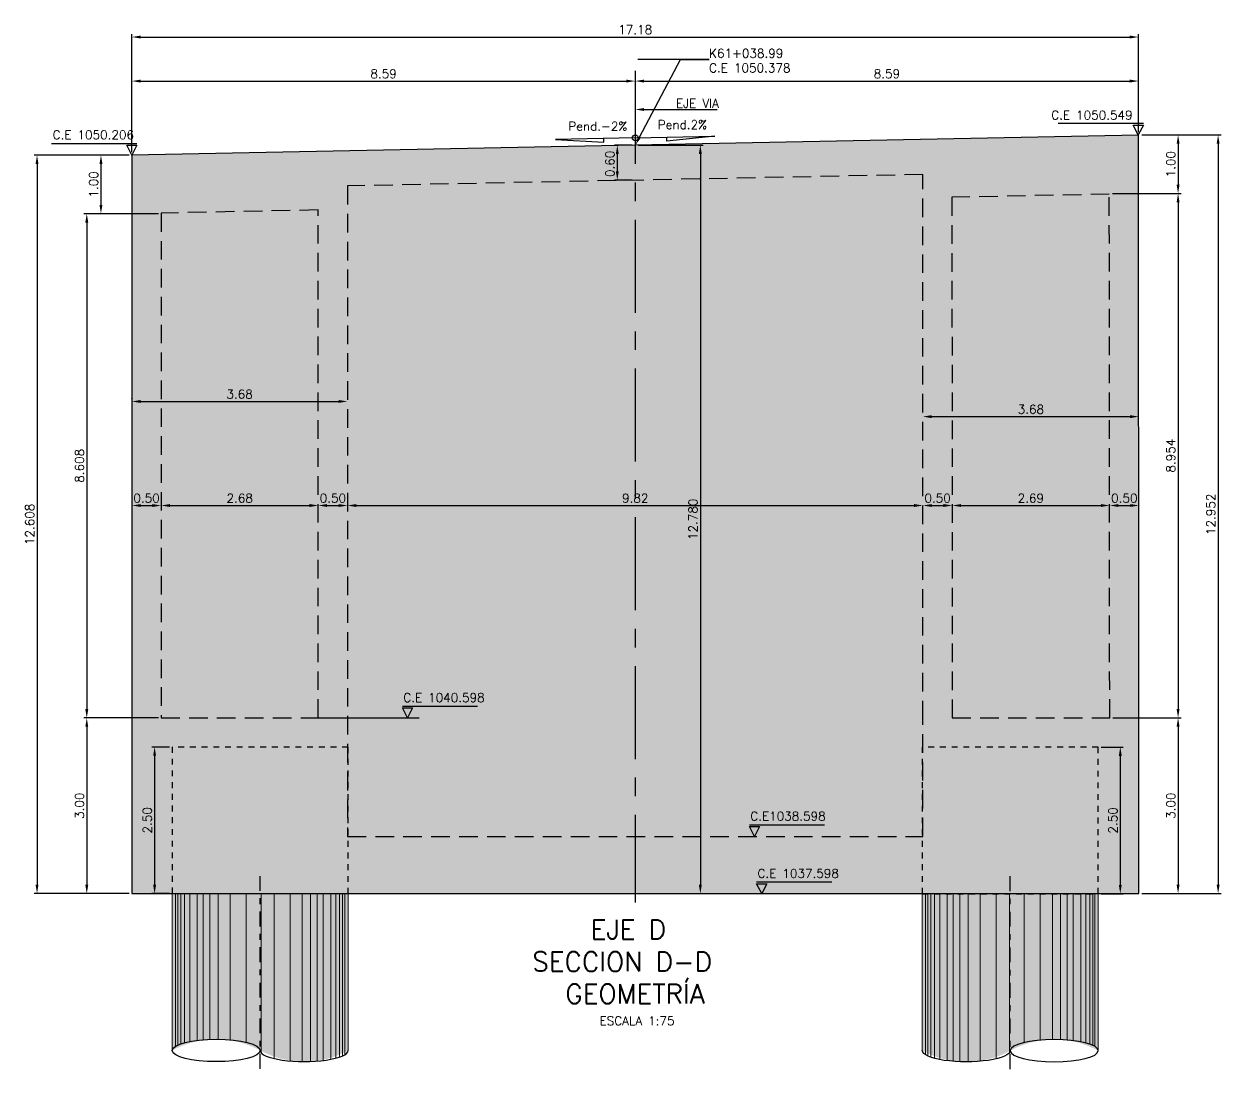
# Model space of a CAD drawing. Header units: metres. Extents: x 1080594 to 1081411, y 976871 to 977162.
# Drawn here: x 1081124.74 to 1081145.17, y 977059.19 to 977077.03 of the extents above; entities that cross this region are included whole.
import ezdxf
from ezdxf import colors
from ezdxf.entities.mleader import LeaderData, LeaderLine
from ezdxf.math import Vec2, Vec3

# ---------------------------------------------------------------- set-up
doc = ezdxf.new("R2010")
doc.units = ezdxf.units.M
doc.header["$LTSCALE"] = 25.4
for name, pattern in [('CENTER', [2, 1.25, -0.25, 0.25, -0.25]), ('DASHDOT', [1, 0.5, -0.25, 0, -0.25]), ('HIDDEN', [0.375, 0.25, -0.125])]:
    doc.linetypes.add(name, pattern=pattern)
for name, color, linetype in [('CONTRAPESO', 3, 'Continuous'), ('COT', 1, 'Continuous'), ('DIMCONTRAPESO', 1, 'Continuous'), ('EJE VIA', 10, 'CENTER'), ('PROY', 9, 'HIDDEN'), ('PROYECC', 251, 'HIDDEN'), ('REGL175', 7, 'Continuous')]:
    doc.layers.add(name, color=color, linetype=linetype)
for name, color, linetype, lineweight in [('COTA', 1, 'Continuous', 30), ('COTACIM', 20, 'Continuous', 5), ('EJEPILOTE', 145, 'DASHDOT', 30), ('OTROS', 8, 'Continuous', 5), ('SOLIDOREFCONT', 254, 'Continuous', 5)]:
    doc.layers.add(name, color=color, linetype=linetype, lineweight=lineweight)
doc.styles.add('romans', font='romans.shx')
doc.dimstyles.new('Copy 75', dxfattribs={"dimtxt": 0.15, "dimasz": 0.15, "dimexe": 0.05, "dimexo": 0.05, "dimgap": 0.05, "dimtad": 1, "dimzin": 0, "dimdsep": 46, "dimtxsty": 'romans', "dimcen": 0.002, "dimclrd": 1, "dimclre": 1, "dimclrt": 3, "dimadec": 4, "dimazin": 0, "dimtfac": 1, "dimtofl": 0, "dimtmove": 1, "dimatfit": 3, "dimfxl": 1, "dimtolj": 1, "dimtzin": 0, "dimarcsym": 1})

# ---------------------------------------------------------------- blocks, each defined once
blk = doc.blocks.new('PILOTE')
h = blk.add_hatch(color=256)
h.dxf.hatch_style = 1
h.set_gradient(color1=(51, 51, 51), color2=(173, 173, 173), tint=1, name='INVCYLINDER')
edge = h.paths.add_edge_path()
edge.add_line((1080656.416834545, 977060.1590362525), (1080656.416834545, 977062.8369320101))
edge.add_line((1080656.416834545, 977062.8369320101), (1080659.417876804, 977062.8369320101))
edge.add_line((1080659.417876804, 977062.8369320101), (1080659.417876804, 977060.1590362525))
edge.add_arc((1080658.66761624, 977061.5370580803), 1.569023604932751, 241.43402734232131, 298.56597265767874, ccw=False)
edge.add_arc((1080657.16709511, 977058.7797854457), 1.570103086822714, 61.45547212311708, 118.5445278768829)
at = {"layer": 'COT'}
blk.add_ellipse((1080657.16709511, 977060.1590362525), major_axis=(0.7502605647517244, 0), ratio=0.2543813295763042, dxfattribs=at)
blk.add_ellipse((1080658.66761624, 977060.1590362525), major_axis=(0.7502605647517244, 0), ratio=0.2543813295763042, start_param=3.141592653589792, end_param=6.283185307179586, dxfattribs=at)
at = {"layer": 'EJEPILOTE', "ltscale": 0.02}
blk.add_line((1080657.918716831, 977059.8447110992), (1080657.918716831, 977063.1356790137), dxfattribs=at)
at = {"layer": 'OTROS'}
for p, q in [((1080656.472292364, 977062.8369320101), (1080656.472292364, 977060.2310491129)), ((1080656.510527515, 977062.8369320101), (1080656.510527515, 977060.2513910077)), ((1080656.561507698, 977062.8369320101), (1080656.561507698, 977060.2717001326)), ((1080656.625232968, 977062.8369320101), (1080656.625232968, 977060.2910394119)), ((1080656.714448302, 977062.8369320101), (1080656.714448302, 977060.3112408698)), ((1080656.841898815, 977062.8369320101), (1080656.841898815, 977060.3310285627)), ((1080656.943859208, 977062.8369320101), (1080656.943859208, 977060.3412444418)), ((1080657.058564661, 977062.8369320101), (1080657.058564661, 977060.3478811213)), ((1080657.198760206, 977062.8369320101), (1080657.198760206, 977060.3497184741)), ((1080657.405764051, 977062.8369320101), (1080657.405764051, 977060.3399741807)), ((1080657.679471079, 977062.8369320101), (1080657.679471079, 977060.2984506316)), ((1080657.932716831, 977062.8369320101), (1080657.932716831, 977060.1206139127)), ((1080658.155240271, 977062.8369320101), (1080658.155240271, 977060.0266473495)), ((1080658.428947299, 977062.8369320101), (1080658.428947299, 977059.9780983244)), ((1080658.635951144, 977062.8369320101), (1080658.635951144, 977059.968354031)), ((1080658.776146688, 977062.8369320101), (1080658.776146688, 977059.9701913837)), ((1080658.890852141, 977062.8369320101), (1080658.890852141, 977059.9768280633)), ((1080658.992812535, 977062.8369320101), (1080658.992812535, 977059.9870439423)), ((1080659.120263048, 977062.8369320101), (1080659.120263048, 977060.0068316353)), ((1080659.209478382, 977062.8369320101), (1080659.209478382, 977060.0266473495)), ((1080659.273203652, 977062.8369320101), (1080659.273203652, 977060.0463723725)), ((1080659.324183835, 977062.8369320101), (1080659.324183835, 977060.0666814975)), ((1080659.362418986, 977062.8369320101), (1080659.362418986, 977060.0870233923)), ((1080656.625232968, 977060.0270330932), (1080656.625232968, 977060.0266473495))]:
    blk.add_line(p, q, dxfattribs=at)
blk.add_lwpolyline([(1080656.416834545, 977060.1590362525), (1080656.416834545, 977062.8369320101), (1080659.417876804, 977062.8369320101), (1080659.417876804, 977060.1590362525)], dxfattribs=at)
blk = doc.blocks.new('*D263')
at = {"layer": 'COTA', "color": 1, "lineweight": -2, "transparency": 16777216}
for p, q in [((1081135.122062886, 977074.9620710793), (1081134.815985655, 977074.9620710793)), ((1081134.865985655, 977074.8120710793), (1081134.865985655, 977074.5120039489)), ((1081135.121205766, 977074.3620039489), (1081134.815985655, 977074.3620039489))]:
    blk.add_line(p, q, dxfattribs=at)
at = {"layer": 'COTA', "color": 1, "transparency": 16777216}
for points in [[(1081134.840985655, 977074.8120710793), (1081134.890985655, 977074.8120710793), (1081134.865985655, 977074.9620710793)], [(1081134.840985655, 977074.5120039489), (1081134.890985655, 977074.5120039489), (1081134.865985655, 977074.3620039489)]]:
    blk.add_solid(points, dxfattribs=at)
at = {"layer": 'Defpoints', "color": 0, "transparency": 16777216}
for p in [(1081135.172062886, 977074.9620710793), (1081134.865985655, 977074.3620039489), (1081135.171205766, 977074.3620039489)]:
    blk.add_point(p, dxfattribs=at)
at = {"layer": 'COTA', "color": 3, "transparency": 16777216, "insert": (1081134.740985655, 977074.6407698783), "char_height": 0.15, "attachment_point": 5, "rotation": 90, "style": 'romans'}
blk.add_mtext('\\A1;0.60', dxfattribs=at)
blk = doc.blocks.new('*D203')
at = {"layer": 'COTA', "color": 1, "lineweight": -2, "transparency": 16777216}
for p, q in [((1081126.581997512, 977074.8403397719), (1081126.581997512, 977076.8566790834)), ((1081126.731997512, 977076.8066790834), (1081143.612088278, 977076.8066790834)), ((1081143.762088278, 977075.1838015871), (1081143.762088278, 977076.8566790834))]:
    blk.add_line(p, q, dxfattribs=at)
at = {"layer": 'COTA', "color": 1, "transparency": 16777216}
for points in [[(1081126.731997512, 977076.8316790834), (1081126.731997512, 977076.7816790834), (1081126.581997512, 977076.8066790834)], [(1081143.612088278, 977076.8316790834), (1081143.612088278, 977076.7816790834), (1081143.762088278, 977076.8066790834)]]:
    blk.add_solid(points, dxfattribs=at)
at = {"layer": 'Defpoints', "color": 0, "transparency": 16777216}
for p in [(1081143.762088278, 977076.8066790834), (1081143.762088278, 977075.133801587), (1081126.581997512, 977074.7903397719)]:
    blk.add_point(p, dxfattribs=at)
at = {"layer": 'COTA', "color": 3, "transparency": 16777216, "insert": (1081135.172042895, 977076.9316790834), "char_height": 0.15, "attachment_point": 5, "style": 'romans'}
blk.add_mtext('\\A1;17.18', dxfattribs=at)
blk = doc.blocks.new('*D204')
at = {"layer": 'COTA', "color": 1, "lineweight": -2, "transparency": 16777216}
blk.add_line((1081126.731997512, 977068.8082600594), (1081126.932019326, 977068.8082600594), dxfattribs=at)
at = {"layer": 'COTA', "color": 1, "transparency": 16777216}
for points in [[(1081126.731997512, 977068.8332600595), (1081126.731997512, 977068.7832600594), (1081126.581997512, 977068.8082600594)], [(1081126.932019326, 977068.8332600595), (1081126.932019326, 977068.7832600594), (1081127.082019326, 977068.8082600594)]]:
    blk.add_solid(points, dxfattribs=at)
at = {"layer": 'Defpoints', "color": 0, "transparency": 16777216}
for p in [(1081126.581997512, 977068.8082600594), (1081127.082019326, 977068.8082600594), (1081127.082019326, 977068.8082600594)]:
    blk.add_point(p, dxfattribs=at)
at = {"layer": 'COTA', "color": 3, "transparency": 16777216, "insert": (1081126.832008419, 977068.9332600594), "char_height": 0.15, "attachment_point": 5, "style": 'romans'}
blk.add_mtext('\\A1;0.50', dxfattribs=at)
blk = doc.blocks.new('*D205')
at = {"layer": 'COTA', "color": 1, "lineweight": -2, "transparency": 16777216}
for p, q in [((1081127.082019326, 977068.7582600594), (1081127.082019326, 977068.7582192818)), ((1081127.232019326, 977068.8082192818), (1081129.611983995, 977068.8082192818))]:
    blk.add_line(p, q, dxfattribs=at)
at = {"layer": 'COTA', "color": 1, "transparency": 16777216}
for points in [[(1081127.232019326, 977068.8332192819), (1081127.232019326, 977068.7832192818), (1081127.082019326, 977068.8082192818)], [(1081129.611983995, 977068.8332192819), (1081129.611983995, 977068.7832192818), (1081129.761983995, 977068.8082192818)]]:
    blk.add_solid(points, dxfattribs=at)
at = {"layer": 'Defpoints', "color": 0, "transparency": 16777216}
for p in [(1081127.082019326, 977068.8082600594), (1081129.761983995, 977068.8082192818), (1081129.761983995, 977068.8082192818)]:
    blk.add_point(p, dxfattribs=at)
at = {"layer": 'COTA', "color": 3, "transparency": 16777216, "insert": (1081128.422001661, 977068.9332192818), "char_height": 0.15, "attachment_point": 5, "style": 'romans'}
blk.add_mtext('\\A1;2.68', dxfattribs=at)
blk = doc.blocks.new('*D206')
at = {"layer": 'COTA', "color": 1, "lineweight": -2, "transparency": 16777216}
blk.add_line((1081129.911983995, 977068.8082192818), (1081130.112005809, 977068.8082192818), dxfattribs=at)
at = {"layer": 'COTA', "color": 1, "transparency": 16777216}
for points in [[(1081129.911983995, 977068.8332192819), (1081129.911983995, 977068.7832192818), (1081129.761983995, 977068.8082192818)], [(1081130.112005809, 977068.8332192819), (1081130.112005809, 977068.7832192818), (1081130.262005809, 977068.8082192818)]]:
    blk.add_solid(points, dxfattribs=at)
at = {"layer": 'Defpoints', "color": 0, "transparency": 16777216}
for p in [(1081129.761983995, 977068.8082192818), (1081130.262005809, 977068.8082192818), (1081130.262005809, 977068.8082192818)]:
    blk.add_point(p, dxfattribs=at)
at = {"layer": 'COTA', "color": 3, "transparency": 16777216, "insert": (1081130.011994902, 977068.9332192818), "char_height": 0.15, "attachment_point": 5, "style": 'romans'}
blk.add_mtext('\\A1;0.50', dxfattribs=at)
blk = doc.blocks.new('*D207')
at = {"layer": 'COTA', "color": 1, "lineweight": -2, "transparency": 16777216}
for p, q in [((1081130.262005809, 977068.7582192818), (1081130.262005809, 977068.7580949981)), ((1081130.412005809, 977068.8080949981), (1081139.931982473, 977068.8080949981))]:
    blk.add_line(p, q, dxfattribs=at)
at = {"layer": 'COTA', "color": 1, "transparency": 16777216}
for points in [[(1081130.412005809, 977068.8330949981), (1081130.412005809, 977068.7830949981), (1081130.262005809, 977068.8080949981)], [(1081139.931982473, 977068.8330949981), (1081139.931982473, 977068.7830949981), (1081140.081982473, 977068.8080949981)]]:
    blk.add_solid(points, dxfattribs=at)
at = {"layer": 'Defpoints', "color": 0, "transparency": 16777216}
for p in [(1081130.262005809, 977068.8082192818), (1081140.081982473, 977068.8080949981), (1081140.081982473, 977068.8080949981)]:
    blk.add_point(p, dxfattribs=at)
at = {"layer": 'COTA', "color": 3, "transparency": 16777216, "insert": (1081135.171994141, 977068.9330949981), "char_height": 0.15, "attachment_point": 5, "style": 'romans'}
blk.add_mtext('\\A1;9.82', dxfattribs=at)
blk = doc.blocks.new('*D208')
at = {"layer": 'COTA', "color": 1, "lineweight": -2, "transparency": 16777216}
blk.add_line((1081140.231982473, 977068.8080949981), (1081140.432004288, 977068.8080949981), dxfattribs=at)
at = {"layer": 'COTA', "color": 1, "transparency": 16777216}
for points in [[(1081140.231982473, 977068.8330949981), (1081140.231982473, 977068.7830949981), (1081140.081982473, 977068.8080949981)], [(1081140.432004288, 977068.8330949981), (1081140.432004288, 977068.7830949981), (1081140.582004288, 977068.8080949981)]]:
    blk.add_solid(points, dxfattribs=at)
at = {"layer": 'Defpoints', "color": 0, "transparency": 16777216}
for p in [(1081140.081982473, 977068.8080949981), (1081140.582004288, 977068.8080949981), (1081140.582004288, 977068.8080949981)]:
    blk.add_point(p, dxfattribs=at)
at = {"layer": 'COTA', "color": 3, "transparency": 16777216, "insert": (1081140.33199338, 977068.9330949981), "char_height": 0.15, "attachment_point": 5, "style": 'romans'}
blk.add_mtext('\\A1;0.50', dxfattribs=at)
blk = doc.blocks.new('*D209')
at = {"layer": 'COTA', "color": 1, "lineweight": -2, "transparency": 16777216}
for p, q in [((1081140.582994657, 977068.7582600594), (1081140.582994657, 977068.7580461685)), ((1081140.732994657, 977068.8080461685), (1081143.118983993, 977068.8080461685))]:
    blk.add_line(p, q, dxfattribs=at)
at = {"layer": 'COTA', "color": 1, "transparency": 16777216}
for points in [[(1081140.732994657, 977068.8330461686), (1081140.732994657, 977068.7830461685), (1081140.582994657, 977068.8080461685)], [(1081143.118983993, 977068.8330461686), (1081143.118983993, 977068.7830461685), (1081143.268983993, 977068.8080461685)]]:
    blk.add_solid(points, dxfattribs=at)
at = {"layer": 'Defpoints', "color": 0, "transparency": 16777216}
for p in [(1081140.582994657, 977068.8082600594), (1081143.268983993, 977068.8080461685), (1081143.268983993, 977068.8080461685)]:
    blk.add_point(p, dxfattribs=at)
at = {"layer": 'COTA', "color": 3, "transparency": 16777216, "insert": (1081141.922489325, 977068.9330461685), "char_height": 0.15, "attachment_point": 5, "style": 'romans'}
blk.add_mtext('\\A1;2.69', dxfattribs=at)
blk = doc.blocks.new('*D210')
at = {"layer": 'COTA', "color": 1, "lineweight": -2, "transparency": 16777216}
blk.add_line((1081143.418983993, 977068.8080461685), (1081143.619005807, 977068.8080461685), dxfattribs=at)
at = {"layer": 'COTA', "color": 1, "transparency": 16777216}
for points in [[(1081143.418983993, 977068.8330461686), (1081143.418983993, 977068.7830461685), (1081143.268983993, 977068.8080461685)], [(1081143.619005807, 977068.8330461686), (1081143.619005807, 977068.7830461685), (1081143.769005807, 977068.8080461685)]]:
    blk.add_solid(points, dxfattribs=at)
at = {"layer": 'Defpoints', "color": 0, "transparency": 16777216}
for p in [(1081143.268983993, 977068.8080461685), (1081143.769005807, 977068.8080461685), (1081143.769005807, 977068.8080461685)]:
    blk.add_point(p, dxfattribs=at)
at = {"layer": 'COTA', "color": 3, "transparency": 16777216, "insert": (1081143.5189949, 977068.9330461685), "char_height": 0.15, "attachment_point": 5, "style": 'romans'}
blk.add_mtext('\\A1;0.50', dxfattribs=at)
blk = doc.blocks.new('*D211')
at = {"layer": 'Defpoints', "color": 0, "transparency": 16777216}
for p in [(1081135.171997512, 977076.0546435826), (1081135.171997512, 977076.0546435826), (1081126.581997512, 977074.7903397719)]:
    blk.add_point(p, dxfattribs=at)
at = {"layer": 'DIMCONTRAPESO', "color": 1, "lineweight": -2, "transparency": 16777216}
for p, q in [((1081126.581997512, 977074.8403397719), (1081126.581997512, 977076.1046435826)), ((1081126.731997512, 977076.0546435826), (1081135.021997512, 977076.0546435826))]:
    blk.add_line(p, q, dxfattribs=at)
at = {"layer": 'DIMCONTRAPESO', "color": 1, "transparency": 16777216}
for points in [[(1081126.731997512, 977076.0796435826), (1081126.731997512, 977076.0296435825), (1081126.581997512, 977076.0546435826)], [(1081135.021997512, 977076.0796435826), (1081135.021997512, 977076.0296435825), (1081135.171997512, 977076.0546435826)]]:
    blk.add_solid(points, dxfattribs=at)
at = {"layer": 'DIMCONTRAPESO', "color": 3, "transparency": 16777216, "insert": (1081130.876997512, 977076.1796435826), "char_height": 0.15, "attachment_point": 5, "style": 'romans'}
blk.add_mtext('\\A1;8.59', dxfattribs=at)
blk = doc.blocks.new('*D212')
at = {"layer": 'Defpoints', "color": 0, "transparency": 16777216}
for p in [(1081135.171997512, 977076.0546435826), (1081143.762088278, 977076.0546435826), (1081143.762088278, 977075.133801587)]:
    blk.add_point(p, dxfattribs=at)
at = {"layer": 'DIMCONTRAPESO', "color": 1, "lineweight": -2, "transparency": 16777216}
for p, q in [((1081135.321997512, 977076.0546435826), (1081143.612088278, 977076.0546435826)), ((1081143.762088278, 977075.1838015871), (1081143.762088278, 977076.1046435826))]:
    blk.add_line(p, q, dxfattribs=at)
at = {"layer": 'DIMCONTRAPESO', "color": 1, "transparency": 16777216}
for points in [[(1081135.321997512, 977076.0796435826), (1081135.321997512, 977076.0296435825), (1081135.171997512, 977076.0546435826)], [(1081143.612088278, 977076.0796435826), (1081143.612088278, 977076.0296435825), (1081143.762088278, 977076.0546435826)]]:
    blk.add_solid(points, dxfattribs=at)
at = {"layer": 'DIMCONTRAPESO', "color": 3, "transparency": 16777216, "insert": (1081139.467042895, 977076.1796435826), "char_height": 0.15, "attachment_point": 5, "style": 'romans'}
blk.add_mtext('\\A1;8.59', dxfattribs=at)
blk = doc.blocks.new('*D213')
at = {"layer": 'COTA', "color": 1, "lineweight": -2, "transparency": 16777216}
for p, q in [((1081135.221997512, 977074.9621397718), (1081136.333218383, 977074.9621397718)), ((1081136.283218383, 977074.8121397718), (1081136.283218383, 977062.332339772)), ((1081135.221997512, 977062.182339772), (1081136.333218383, 977062.182339772))]:
    blk.add_line(p, q, dxfattribs=at)
at = {"layer": 'COTA', "color": 1, "transparency": 16777216}
for points in [[(1081136.258218383, 977074.8121397718), (1081136.308218383, 977074.8121397718), (1081136.283218383, 977074.9621397718)], [(1081136.258218383, 977062.332339772), (1081136.308218383, 977062.332339772), (1081136.283218383, 977062.182339772)]]:
    blk.add_solid(points, dxfattribs=at)
at = {"layer": 'Defpoints', "color": 0, "transparency": 16777216}
for p in [(1081135.171997512, 977074.9621397718), (1081135.171997512, 977062.182339772), (1081136.283218383, 977062.182339772)]:
    blk.add_point(p, dxfattribs=at)
at = {"layer": 'COTA', "color": 3, "transparency": 16777216, "insert": (1081136.158218382, 977068.5722397721), "char_height": 0.15, "attachment_point": 5, "rotation": 90, "style": 'romans'}
blk.add_mtext('\\A1;12.780', dxfattribs=at)
blk = doc.blocks.new('*D264')
at = {"layer": 'Defpoints', "color": 0, "transparency": 16777216}
for p in [(1081140.081910566, 977070.3228881201), (1081143.765447309, 977070.3254302649), (1081143.765447309, 977070.3254302648)]:
    blk.add_point(p, dxfattribs=at)
at = {"layer": 'DIMCONTRAPESO', "color": 1, "lineweight": -2, "transparency": 16777216}
for p, q in [((1081140.081910566, 977070.3728881201), (1081140.081910566, 977070.3754302649)), ((1081140.231910566, 977070.3254302648), (1081143.615447309, 977070.3254302648))]:
    blk.add_line(p, q, dxfattribs=at)
at = {"layer": 'DIMCONTRAPESO', "color": 1, "transparency": 16777216}
for points in [[(1081140.231910566, 977070.3504302648), (1081140.231910566, 977070.3004302648), (1081140.081910566, 977070.3254302648)], [(1081143.615447309, 977070.3504302648), (1081143.615447309, 977070.3004302648), (1081143.765447309, 977070.3254302648)]]:
    blk.add_solid(points, dxfattribs=at)
at = {"layer": 'DIMCONTRAPESO', "color": 3, "transparency": 16777216, "insert": (1081141.923678938, 977070.4504302648), "char_height": 0.15, "attachment_point": 5, "style": 'romans'}
blk.add_mtext('\\A1;3.68', dxfattribs=at)
blk = doc.blocks.new('*D214')
at = {"layer": 'Defpoints', "color": 0, "transparency": 16777216}
for p in [(1081126.582000994, 977070.5819661405), (1081130.258553948, 977070.5846604671), (1081130.258553948, 977070.5846604671)]:
    blk.add_point(p, dxfattribs=at)
at = {"layer": 'DIMCONTRAPESO', "color": 1, "lineweight": -2, "transparency": 16777216}
for p, q in [((1081126.582000994, 977070.6319661406), (1081126.582000994, 977070.6346604672)), ((1081126.732000994, 977070.5846604671), (1081130.108553949, 977070.5846604671))]:
    blk.add_line(p, q, dxfattribs=at)
at = {"layer": 'DIMCONTRAPESO', "color": 1, "transparency": 16777216}
for points in [[(1081126.732000994, 977070.6096604671), (1081126.732000994, 977070.5596604671), (1081126.582000994, 977070.5846604671)], [(1081130.108553949, 977070.6096604671), (1081130.108553949, 977070.5596604671), (1081130.258553948, 977070.5846604671)]]:
    blk.add_solid(points, dxfattribs=at)
at = {"layer": 'DIMCONTRAPESO', "color": 3, "transparency": 16777216, "insert": (1081128.420277471, 977070.7096604671), "char_height": 0.15, "attachment_point": 5, "style": 'romans'}
blk.add_mtext('\\A1;3.68', dxfattribs=at)
blk = doc.blocks.new('*D1399')
at = {"layer": 'COTA', "color": 1, "lineweight": -2, "transparency": 16777216}
for p, q in [((1081126.53544877, 977074.7904087899), (1081124.913494811, 977074.7904087899)), ((1081124.963494811, 977074.6404087899), (1081124.963494811, 977062.3321401344)), ((1081126.535470616, 977062.1821401344), (1081124.913494811, 977062.1821401344))]:
    blk.add_line(p, q, dxfattribs=at)
at = {"layer": 'COTA', "color": 1, "transparency": 16777216}
for points in [[(1081124.938494811, 977074.6404087899), (1081124.988494811, 977074.6404087899), (1081124.963494811, 977074.7904087899)], [(1081124.938494811, 977062.3321401344), (1081124.988494811, 977062.3321401344), (1081124.963494811, 977062.1821401344)]]:
    blk.add_solid(points, dxfattribs=at)
at = {"layer": 'Defpoints', "color": 0, "transparency": 16777216}
for p in [(1081126.58544877, 977074.7904087899), (1081124.963494811, 977062.1821401344), (1081126.585470616, 977062.1821401344)]:
    blk.add_point(p, dxfattribs=at)
at = {"layer": 'COTA', "color": 3, "transparency": 16777216, "insert": (1081124.838494811, 977068.4862744623), "char_height": 0.15, "attachment_point": 5, "rotation": 90, "style": 'romans'}
blk.add_mtext('\\A1;12.608', dxfattribs=at)
blk = doc.blocks.new('*D1400')
at = {"layer": 'COTA', "color": 1, "lineweight": -2, "transparency": 16777216}
for p, q in [((1081126.532876422, 977074.7903573429), (1081126.004392443, 977074.7903573429)), ((1081126.054392443, 977074.6403573429), (1081126.054392443, 977073.9399362023)), ((1081127.035274694, 977073.7899362022), (1081126.004392443, 977073.7899362022))]:
    blk.add_line(p, q, dxfattribs=at)
at = {"layer": 'COTA', "color": 1, "transparency": 16777216}
for points in [[(1081126.029392443, 977074.6403573429), (1081126.079392443, 977074.6403573429), (1081126.054392443, 977074.7903573429)], [(1081126.029392443, 977073.9399362023), (1081126.079392443, 977073.9399362023), (1081126.054392443, 977073.7899362022)]]:
    blk.add_solid(points, dxfattribs=at)
at = {"layer": 'Defpoints', "color": 0, "transparency": 16777216}
for p in [(1081126.582876422, 977074.7903573429), (1081126.054392443, 977073.7899362022), (1081127.085274694, 977073.7899362022)]:
    blk.add_point(p, dxfattribs=at)
at = {"layer": 'COTA', "color": 3, "transparency": 16777216, "insert": (1081125.929392443, 977074.2901467726), "char_height": 0.15, "attachment_point": 5, "rotation": 90, "style": 'romans'}
blk.add_mtext('\\A1;1.00', dxfattribs=at)
blk = doc.blocks.new('*D1401')
at = {"layer": 'COTA', "color": 1, "lineweight": -2, "transparency": 16777216}
for p, q in [((1081126.535451045, 977073.7899362022), (1081125.762411732, 977073.7899362022)), ((1081125.812411732, 977073.6399362022), (1081125.812411732, 977065.3318710455)), ((1081127.035470616, 977065.1818710455), (1081125.762411732, 977065.1818710455))]:
    blk.add_line(p, q, dxfattribs=at)
at = {"layer": 'COTA', "color": 1, "transparency": 16777216}
for points in [[(1081125.787411732, 977073.6399362022), (1081125.837411732, 977073.6399362022), (1081125.812411732, 977073.7899362022)], [(1081125.787411732, 977065.3318710455), (1081125.837411732, 977065.3318710455), (1081125.812411732, 977065.1818710455)]]:
    blk.add_solid(points, dxfattribs=at)
at = {"layer": 'Defpoints', "color": 0, "transparency": 16777216}
for p in [(1081126.585451045, 977073.7899362022), (1081125.812411732, 977065.1818710455), (1081127.085470616, 977065.1818710455)]:
    blk.add_point(p, dxfattribs=at)
at = {"layer": 'COTA', "color": 3, "transparency": 16777216, "insert": (1081125.687411732, 977069.485903624), "char_height": 0.15, "attachment_point": 5, "rotation": 90, "style": 'romans'}
blk.add_mtext('\\A1;8.608', dxfattribs=at)
blk = doc.blocks.new('*D1402')
at = {"layer": 'COTA', "color": 1, "lineweight": -2, "transparency": 16777216}
for p, q in [((1081127.035470616, 977065.1818710455), (1081125.762411732, 977065.1818710455)), ((1081125.812411732, 977065.0318710455), (1081125.812411732, 977062.3321401344)), ((1081126.532014144, 977062.1821401344), (1081125.762411732, 977062.1821401344))]:
    blk.add_line(p, q, dxfattribs=at)
at = {"layer": 'COTA', "color": 1, "transparency": 16777216}
for points in [[(1081125.787411732, 977065.0318710455), (1081125.837411732, 977065.0318710455), (1081125.812411732, 977065.1818710455)], [(1081125.787411732, 977062.3321401344), (1081125.837411732, 977062.3321401344), (1081125.812411732, 977062.1821401344)]]:
    blk.add_solid(points, dxfattribs=at)
at = {"layer": 'Defpoints', "color": 0, "transparency": 16777216}
for p in [(1081127.085470616, 977065.1818710455), (1081125.812411732, 977062.1821401344), (1081126.582014144, 977062.1821401344)]:
    blk.add_point(p, dxfattribs=at)
at = {"layer": 'COTA', "color": 3, "transparency": 16777216, "insert": (1081125.687411732, 977063.6820055901), "char_height": 0.15, "attachment_point": 5, "rotation": 90, "style": 'romans'}
blk.add_mtext('\\A1;3.00', dxfattribs=at)
blk = doc.blocks.new('*D1403')
at = {"layer": 'COTA', "color": 1, "lineweight": -2, "transparency": 16777216}
for p, q in [((1081143.815562886, 977075.1340710423), (1081145.169473799, 977075.1340710423)), ((1081145.119473799, 977074.9840710423), (1081145.119473799, 977062.332339772)), ((1081143.822453984, 977062.182339772), (1081145.169473799, 977062.182339772))]:
    blk.add_line(p, q, dxfattribs=at)
at = {"layer": 'COTA', "color": 1, "transparency": 16777216}
for points in [[(1081145.094473799, 977074.9840710423), (1081145.144473799, 977074.9840710423), (1081145.119473799, 977075.1340710423)], [(1081145.094473799, 977062.332339772), (1081145.144473799, 977062.332339772), (1081145.119473799, 977062.182339772)]]:
    blk.add_solid(points, dxfattribs=at)
at = {"layer": 'Defpoints', "color": 0, "transparency": 16777216}
for p in [(1081143.765562886, 977075.1340710423), (1081143.772453984, 977062.182339772), (1081145.119473799, 977062.182339772)]:
    blk.add_point(p, dxfattribs=at)
at = {"layer": 'COTA', "color": 3, "transparency": 16777216, "insert": (1081144.994473799, 977068.6582054073), "char_height": 0.15, "attachment_point": 5, "rotation": 90, "style": 'romans'}
blk.add_mtext('\\A1;12.952', dxfattribs=at)
blk = doc.blocks.new('*D1404')
at = {"layer": 'COTA', "color": 1, "lineweight": -2, "transparency": 16777216}
for p, q in [((1081143.822453984, 977075.1340710423), (1081144.486177336, 977075.1340710423)), ((1081144.436177336, 977074.9840710423), (1081144.436177336, 977074.2856075027)), ((1081143.315841204, 977074.1356075027), (1081144.486177336, 977074.1356075027))]:
    blk.add_line(p, q, dxfattribs=at)
at = {"layer": 'COTA', "color": 1, "transparency": 16777216}
for points in [[(1081144.411177336, 977074.9840710423), (1081144.461177336, 977074.9840710423), (1081144.436177336, 977075.1340710423)], [(1081144.411177336, 977074.2856075027), (1081144.461177336, 977074.2856075027), (1081144.436177336, 977074.1356075027)]]:
    blk.add_solid(points, dxfattribs=at)
at = {"layer": 'Defpoints', "color": 0, "transparency": 16777216}
for p in [(1081143.772453984, 977075.1340710423), (1081143.265841204, 977074.1356075027), (1081144.436177336, 977074.1356075027)]:
    blk.add_point(p, dxfattribs=at)
at = {"layer": 'COTA', "color": 3, "transparency": 16777216, "insert": (1081144.311177336, 977074.6348392726), "char_height": 0.15, "attachment_point": 5, "rotation": 90, "style": 'romans'}
blk.add_mtext('\\A1;1.00', dxfattribs=at)
blk = doc.blocks.new('*D1405')
at = {"layer": 'COTA', "color": 1, "lineweight": -2, "transparency": 16777216}
for p, q in [((1081143.315841204, 977074.1356075027), (1081144.486177336, 977074.1356075027)), ((1081144.436177336, 977073.9856075026), (1081144.436177336, 977065.332070683)), ((1081143.322401409, 977065.182070683), (1081144.486177336, 977065.182070683))]:
    blk.add_line(p, q, dxfattribs=at)
at = {"layer": 'COTA', "color": 1, "transparency": 16777216}
for points in [[(1081144.411177336, 977073.9856075026), (1081144.461177336, 977073.9856075026), (1081144.436177336, 977074.1356075027)], [(1081144.411177336, 977065.332070683), (1081144.461177336, 977065.332070683), (1081144.436177336, 977065.182070683)]]:
    blk.add_solid(points, dxfattribs=at)
at = {"layer": 'Defpoints', "color": 0, "transparency": 16777216}
for p in [(1081143.265841204, 977074.1356075027), (1081143.272401409, 977065.182070683), (1081144.436177336, 977065.182070683)]:
    blk.add_point(p, dxfattribs=at)
at = {"layer": 'COTA', "color": 3, "transparency": 16777216, "insert": (1081144.311177336, 977069.6588390929), "char_height": 0.15, "attachment_point": 5, "rotation": 90, "style": 'romans'}
blk.add_mtext('\\A1;8.954', dxfattribs=at)
blk = doc.blocks.new('*D1406')
at = {"layer": 'COTA', "color": 1, "lineweight": -2, "transparency": 16777216}
for p, q in [((1081143.322401409, 977065.182070683), (1081144.486177336, 977065.182070683)), ((1081144.436177336, 977065.032070683), (1081144.436177336, 977062.332339772)), ((1081143.818997512, 977062.182339772), (1081144.486177336, 977062.182339772))]:
    blk.add_line(p, q, dxfattribs=at)
at = {"layer": 'COTA', "color": 1, "transparency": 16777216}
for points in [[(1081144.411177336, 977065.032070683), (1081144.461177336, 977065.032070683), (1081144.436177336, 977065.182070683)], [(1081144.411177336, 977062.332339772), (1081144.461177336, 977062.332339772), (1081144.436177336, 977062.182339772)]]:
    blk.add_solid(points, dxfattribs=at)
at = {"layer": 'Defpoints', "color": 0, "transparency": 16777216}
for p in [(1081143.272401409, 977065.182070683), (1081143.768997512, 977062.182339772), (1081144.436177336, 977062.182339772)]:
    blk.add_point(p, dxfattribs=at)
at = {"layer": 'COTA', "color": 3, "transparency": 16777216, "insert": (1081144.311177336, 977063.6822052276), "char_height": 0.15, "attachment_point": 5, "rotation": 90, "style": 'romans'}
blk.add_mtext('\\A1;3.00', dxfattribs=at)
blk = doc.blocks.new('*D1440')
at = {"layer": 'COTA', "color": 1, "lineweight": -2, "transparency": 16777216}
for p, q in [((1081127.221476383, 977064.684370686), (1081126.919981765, 977064.684370686)), ((1081126.969981765, 977064.5343706859), (1081126.969981765, 977062.332339772)), ((1081127.221476383, 977062.182339772), (1081126.919981765, 977062.182339772))]:
    blk.add_line(p, q, dxfattribs=at)
at = {"layer": 'COTA', "color": 1, "transparency": 16777216}
for points in [[(1081126.944981765, 977064.5343706859), (1081126.994981765, 977064.5343706859), (1081126.969981765, 977064.684370686)], [(1081126.944981765, 977062.332339772), (1081126.994981765, 977062.332339772), (1081126.969981765, 977062.182339772)]]:
    blk.add_solid(points, dxfattribs=at)
at = {"layer": 'Defpoints', "color": 0, "transparency": 16777216}
for p in [(1081127.271476383, 977064.684370686), (1081126.969981765, 977062.182339772), (1081127.271476383, 977062.182339772)]:
    blk.add_point(p, dxfattribs=at)
at = {"layer": 'COTA', "color": 3, "transparency": 16777216, "insert": (1081126.844981765, 977063.4333552291), "char_height": 0.15, "attachment_point": 5, "rotation": 90, "style": 'romans'}
blk.add_mtext('\\A1;2.50', dxfattribs=at)
blk = doc.blocks.new('*D1441')
at = {"layer": 'COTA', "color": 1, "lineweight": -2, "transparency": 16777216}
for p, q in [((1081143.122518642, 977064.6827241185), (1081143.499605743, 977064.6827241185)), ((1081143.449605743, 977064.5327241184), (1081143.449605743, 977062.3306932045)), ((1081143.122518642, 977062.1806932045), (1081143.499605743, 977062.1806932045))]:
    blk.add_line(p, q, dxfattribs=at)
at = {"layer": 'COTA', "color": 1, "transparency": 16777216}
for points in [[(1081143.424605743, 977064.5327241184), (1081143.474605743, 977064.5327241184), (1081143.449605743, 977064.6827241185)], [(1081143.424605743, 977062.3306932045), (1081143.474605743, 977062.3306932045), (1081143.449605743, 977062.1806932045)]]:
    blk.add_solid(points, dxfattribs=at)
at = {"layer": 'Defpoints', "color": 0, "transparency": 16777216}
for p in [(1081143.072518642, 977064.6827241185), (1081143.072518642, 977062.1806932045), (1081143.449605743, 977062.1806932045)]:
    blk.add_point(p, dxfattribs=at)
at = {"layer": 'COTA', "color": 3, "transparency": 16777216, "insert": (1081143.324605743, 977063.4317086616), "char_height": 0.15, "attachment_point": 5, "rotation": 90, "style": 'romans'}
blk.add_mtext('\\A1;2.50', dxfattribs=at)

msp = doc.modelspace()

# ---------------------------------------------------------------- hatches: boundary and pattern name
at = {"layer": 'SOLIDOREFCONT', "true_color": 0x5b5b5b, "transparency": 33554546}
h = msp.add_hatch(dxfattribs=at)
h.set_pattern_fill('AR-CONC', color=251, scale=0.005)
h.set_pattern_definition([(49.99999999999999, (0, 0.001999999978579581), (0.91092334498002, -0.07969542769451543), [0.09525, -1.04775]), (355, (0, 0.001999999978579581), (-0.1762171071248467, 0.9552842261951757), [0.0762, -0.83820292085]), (100.4514447, (0.075910035, -0.004641267521420419), (0.7347062354517664, 0.8755887595609755), [0.080950044, -0.8904512229999999]), (46.18420000000002, (0, 0.2559999999785796), (1.35539520446065, -0.2102116396636357), [0.1428749999999999, -1.571625]), (96.63555760999996, (0.1129495, 0.2384824999785796), (1.187020670257515, 1.237130622988608), [0.1214251157, -1.3356780408]), (351.1841511700001, (0, 0.2559999999785796), (1.187020670324885, 1.237130622927663), [0.11429983535, -1.2572986596]), (21, (0.127, 0.1924999999785796), (0.7580719563456624, -0.5113259909354381), [0.09525, -1.04775]), (326.0000000000001, (0.127, 0.1924999999785796), (0.3090101417382354, 0.9209398306115963), [0.0762, -0.8382]), (71.45144499999999, (0.190172663, 0.1498895004785796), (1.067082096393581, 0.4096138444295262), [0.08095004400000001, -0.8904496879999999]), (37.50000000000001, (0, 0.001999999978579581), (0.01544301625295908, 0.4227751943657655), [0, -0.82804, 0, -0.8509000000000001, 0, -0.8413750000000001]), (7.499999999999999, (0, 0.001999999978579581), (0.3340983125515287, 0.5009028740905975), [0, -0.48514, 0, -0.80899, 0, -0.320675]), (327.5, (-0.28321, 0.001999999978579581), (0.677952975834357, -0.02864371996336722), [0, -0.3175, 0, -0.9906, 0, -1.31445]), (317.5, (-0.41021, 0.001999999978579581), (0.7406459069300902, 0.1271324551666652), [0, -0.41275, 0, -0.65786, 0, -0.93345])])
h.paths.add_polyline_path([(1081143.76212826, 977075.1338023867), (1081126.581997512, 977074.7903397719), (1081126.581997512, 977065.182339772), (1081126.581997512, 977062.182339772), (1081143.768997512, 977062.182339772), (1081143.768997512, 977065.182339772)])

# ---------------------------------------------------------------- linework, layer by layer
at = {"layer": 'CONTRAPESO'}
msp.add_lwpolyline([(1081143.76212826, 977075.1338023867), (1081126.581997512, 977074.7903397719), (1081126.581997512, 977065.182339772), (1081126.581997512, 977065.182339772), (1081126.581997512, 977062.182339772), (1081143.768997512, 977062.182339772), (1081143.768997512, 977065.182339772), (1081143.768997512, 977065.182339772)], close=True, dxfattribs=at)
at = {"layer": 'COTA', "color": 2}
for points in [[(1081142.387170118, 977075.3341239177), (1081143.843371961, 977075.3341239177)], [(1081125.211878296, 977074.9906780785), (1081126.668080139, 977074.9906780785)], [(1081131.198478412, 977065.3826749189), (1081132.479440221, 977065.3826749189)], [(1081129.761944937, 977065.182339772), (1081131.482700716, 977065.182339772)], [(1081137.121141823, 977063.3582519975), (1081138.402103632, 977063.3582519975)], [(1081137.243857933, 977062.3810283514), (1081138.524819741, 977062.3810283514)]]:
    msp.add_lwpolyline(points, dxfattribs=at)
for points in [[(1081143.67127978, 977075.3028469002), (1081143.843378852, 977075.3028469002), (1081143.757329315, 977075.1354353384), (1081143.757329315, 977075.1354353384)], [(1081126.495987958, 977074.959401061), (1081126.66808703, 977074.959401061), (1081126.582037494, 977074.7919894991), (1081126.582037494, 977074.7919894991)], [(1081131.198478412, 977065.3513979013), (1081131.370577484, 977065.3513979013), (1081131.284527948, 977065.1839863395), (1081131.284527948, 977065.1839863395)], [(1081137.121141823, 977063.32697498), (1081137.293240895, 977063.32697498), (1081137.207191359, 977063.1595634181), (1081137.207191359, 977063.1595634181)], [(1081137.243857933, 977062.3497513338), (1081137.415957005, 977062.3497513338), (1081137.329907468, 977062.182339772), (1081137.329907468, 977062.182339772)]]:
    msp.add_lwpolyline(points, close=True, dxfattribs=at)
at = {"layer": 'COTA'}
for points in [[(1081135.171997512, 977075.0851985024), (1081133.810608015, 977075.0579074838), (1081134.635174223, 977075.0096826126), (1081134.633876648, 977075.0744110924)], [(1081135.170714689, 977075.0851727767), (1081136.532103777, 977075.1124841609), (1081135.710133936, 977075.0312397762), (1081135.708835392, 977075.0959682366)]]:
    msp.add_lwpolyline(points, dxfattribs=at)
msp.add_circle((1081135.171997512, 977075.0851985025), 0.05084304286703397, dxfattribs=at)
at = {"layer": 'EJE VIA', "ltscale": 0.05}
msp.add_lwpolyline([(1081135.171997512, 977076.2267000993), (1081135.171997512, 977062.0284727532)], dxfattribs=at)
at = {"layer": 'PROY', "color": 252, "ltscale": 0.05}
for points in [[(1081140.081944937, 977065.1580750038), (1081140.081883033, 977074.4602174943), (1081130.2605285, 977074.2637904036), (1081130.262039618, 977063.1580750044), (1081140.081987042, 977063.1580750042), (1081140.081944937, 977065.1580750038)], [(1081143.268944937, 977065.182339772), (1081143.262384732, 977074.1236075362), (1081140.576403749, 977074.0700279166), (1081140.581997512, 977065.1823397721), (1081143.268944937, 977065.182339772), (1081143.268944937, 977065.182339772)], [(1081129.761944937, 977065.182339772), (1081129.760782573, 977073.8537154931), (1081127.08180159, 977073.8001358734), (1081127.081997512, 977065.1823397721), (1081129.761944937, 977065.182339772), (1081129.761944937, 977065.182339772)]]:
    msp.add_lwpolyline(points, dxfattribs=at)
at = {"layer": 'PROYECC', "color": 14, "ltscale": 0.01}
for points in [[(1081127.271476383, 977062.182339772), (1081130.272518642, 977062.182339772), (1081130.272518642, 977064.684370686), (1081127.271476383, 977064.684370686)], [(1081140.071476383, 977062.1806932045), (1081143.072518642, 977062.1806932045), (1081143.072518642, 977064.6827241185), (1081140.071476383, 977064.6827241185)]]:
    msp.add_lwpolyline(points, close=True, dxfattribs=at)

# ---------------------------------------------------------------- block references
at = {"layer": 'DIMCONTRAPESO'}
msp.add_blockref('PILOTE', (470.8546418375336, -0.6545922381337732), dxfattribs=at)
at = {"layer": 'DIMCONTRAPESO', "xscale": -1}
msp.add_blockref('PILOTE', (2161799.489353187, -0.658238805597648), dxfattribs=at)

# ---------------------------------------------------------------- texts
at = {"layer": 'COTA', "color": 3, "char_height": 0.15, "attachment_point": 3, "rotation": 359.9979362755683, "style": 'romans'}
for s, insert in [('Pend.-2%', (1081135.038618923, 977075.3585890591)), ('Pend.2%', (1081136.398725189, 977075.3858747175))]:
    msp.add_mtext(s, dxfattribs=dict(at, insert=insert))
at = {"layer": 'COTA', "color": 3, "char_height": 0.15, "attachment_point": 1, "style": 'romans'}
for s, insert in [('C.E 1050.549', (1081142.271107923, 977075.5488737994)), ('C.E 1050.206', (1081125.23010514, 977075.2112609182)), ('C.E 1040.598', (1081131.21345186, 977065.6032577585)), ('C.E1038.598', (1081137.136115271, 977063.5788348372)), ('C.E 1037.598', (1081137.25883138, 977062.601611191))]:
    msp.add_mtext(s, dxfattribs=dict(at, insert=insert))
at = {"layer": 'REGL175', "insert": (1081127.196404871, 977061.7356165842), "char_height": 0.33, "width": 14.49150362575892, "attachment_point": 1, "style": 'romans'}
msp.add_mtext('\\pi7.2152;{\\C0;EJE D\\P\\pi6.2173;SECCION D-D \\P\\pi6.7822;GEOMETRÍA\\P\\pi7.3672;\\H0.45455x;\\C3;ESCALA 1:75}', dxfattribs=at)

# ---------------------------------------------------------------- dimensions: what is measured, and where the dimension line sits
at = {"layer": 'COTA', "color": 4}
dim = msp.add_linear_dim(base=(1081143.762088278, 977076.8066790834), p1=(1081126.581997512, 977074.7903397719), p2=(1081143.762088278, 977075.133801587), dimstyle='Copy 75', dxfattribs=at)
dim.commit()
dim.dimension.update_dxf_attribs({"geometry": '*D203', "text_midpoint": (1081135.172042895, 977076.9316790834)})
dim = msp.add_linear_dim(base=(1081134.865985655, 977074.3620039489), p1=(1081135.172062886, 977074.9620710793), p2=(1081135.171205766, 977074.3620039489), angle=90, dimstyle='Copy 75', dxfattribs=at)
dim.commit()
dim.dimension.update_dxf_attribs({"geometry": '*D263', "text_midpoint": (1081134.865985655, 977074.6407698783), "dimtype": 160})
at = {"layer": 'COTA', "color": 2}
for base, p1, p2, picture, middle in [((1081136.283218383, 977062.182339772), (1081135.171997512, 977074.9621397718), (1081135.171997512, 977062.182339772), '*D213', (1081136.158218382, 977068.5722397721)), ((1081145.119473799, 977062.182339772), (1081143.765562886, 977075.1340710423), (1081143.772453984, 977062.182339772), '*D1403', (1081144.994473799, 977068.6582054073)), ((1081124.963494811, 977062.1821401344), (1081126.58544877, 977074.7904087899), (1081126.585470616, 977062.1821401344), '*D1399', (1081124.838494811, 977068.4862744623)), ((1081144.436177336, 977065.182070683), (1081143.265841204, 977074.1356075027), (1081143.272401409, 977065.182070683), '*D1405', (1081144.311177336, 977069.6588390929)), ((1081125.812411732, 977065.1818710455), (1081126.585451045, 977073.7899362022), (1081127.085470616, 977065.1818710455), '*D1401', (1081125.687411732, 977069.485903624))]:
    dim = msp.add_linear_dim(base=base, p1=p1, p2=p2, angle=90, dimstyle='Copy 75', override={"dimdec": 3}, dxfattribs=at)
    dim.commit()
    dim.dimension.update_dxf_attribs({"geometry": picture, "text_midpoint": middle})
for base, p1, p2, picture, middle in [((1081144.436177336, 977074.1356075027), (1081143.772453984, 977075.1340710423), (1081143.265841204, 977074.1356075027), '*D1404', (1081144.311177336, 977074.6348392726)), ((1081126.054392443, 977073.7899362022), (1081126.582876422, 977074.7903573429), (1081127.085274694, 977073.7899362022), '*D1400', (1081125.929392443, 977074.2901467726)), ((1081125.812411732, 977062.1821401344), (1081127.085470616, 977065.1818710455), (1081126.582014144, 977062.1821401344), '*D1402', (1081125.687411732, 977063.6820055901)), ((1081144.436177336, 977062.182339772), (1081143.272401409, 977065.182070683), (1081143.768997512, 977062.182339772), '*D1406', (1081144.311177336, 977063.6822052276)), ((1081126.969981765, 977062.182339772), (1081127.271476383, 977064.684370686), (1081127.271476383, 977062.182339772), '*D1440', (1081126.844981765, 977063.4333552291)), ((1081143.449605743, 977062.1806932045), (1081143.072518642, 977064.6827241185), (1081143.072518642, 977062.1806932045), '*D1441', (1081143.324605743, 977063.4317086616))]:
    dim = msp.add_linear_dim(base=base, p1=p1, p2=p2, angle=90, dimstyle='Copy 75', dxfattribs=at)
    dim.commit()
    dim.dimension.update_dxf_attribs({"geometry": picture, "text_midpoint": middle})
at = {"layer": 'COTA'}
for base, p1, p2, picture, middle in [((1081127.082019326, 977068.8082600594), (1081126.581997512, 977068.8082600594), (1081127.082019326, 977068.8082600594), '*D204', (1081126.832008419, 977068.8082600594)), ((1081129.761983995, 977068.8082192818), (1081127.082019326, 977068.8082600594), (1081129.761983995, 977068.8082192818), '*D205', (1081128.422001661, 977068.8082192818)), ((1081130.262005809, 977068.8082192818), (1081129.761983995, 977068.8082192818), (1081130.262005809, 977068.8082192818), '*D206', (1081130.011994902, 977068.8082192818)), ((1081140.081982473, 977068.8080949981), (1081130.262005809, 977068.8082192818), (1081140.081982473, 977068.8080949981), '*D207', (1081135.171994141, 977068.8080949981)), ((1081140.582004288, 977068.8080949981), (1081140.081982473, 977068.8080949981), (1081140.582004288, 977068.8080949981), '*D208', (1081140.33199338, 977068.8080949981)), ((1081143.268983993, 977068.8080461685), (1081140.582994657, 977068.8082600594), (1081143.268983993, 977068.8080461685), '*D209', (1081141.922489325, 977068.8080461685)), ((1081143.769005807, 977068.8080461685), (1081143.268983993, 977068.8080461685), (1081143.769005807, 977068.8080461685), '*D210', (1081143.5189949, 977068.8080461685))]:
    dim = msp.add_linear_dim(base=base, p1=p1, p2=p2, dimstyle='Copy 75', dxfattribs=at)
    dim.commit()
    dim.dimension.update_dxf_attribs({"geometry": picture, "text_midpoint": middle, "dimtype": 160})
at = {"layer": 'DIMCONTRAPESO', "color": 2}
for base, p1, p2, picture, middle in [((1081135.171997512, 977076.0546435826), (1081126.581997512, 977074.7903397719), (1081135.171997512, 977076.0546435826), '*D211', (1081130.876997512, 977076.1796435826)), ((1081143.762088278, 977076.0546435826), (1081135.171997512, 977076.0546435826), (1081143.762088278, 977075.133801587), '*D212', (1081139.467042895, 977076.1796435826)), ((1081130.258553948, 977070.5846604671), (1081126.582000994, 977070.5819661405), (1081130.258553948, 977070.5846604671), '*D214', (1081128.420277471, 977070.7096604671)), ((1081143.765447309, 977070.3254302648), (1081140.081910566, 977070.3228881201), (1081143.765447309, 977070.3254302649), '*D264', (1081141.923678938, 977070.4504302648))]:
    dim = msp.add_linear_dim(base=base, p1=p1, p2=p2, dimstyle='Copy 75', dxfattribs=at)
    dim.commit()
    dim.dimension.update_dxf_attribs({"geometry": picture, "text_midpoint": middle})

# ---------------------------------------------------------------- leaders
at = {"layer": 'COTA'}
ml = msp.add_multileader_mtext('Standard', dxfattribs=at)
ml.set_content('K61+038.99\\PC.E 1050.378', color=3, style='romans')
ml.set_leader_properties(color=256)
ml.build(insert=Vec2(0, 0))
ml.multileader.update_dxf_attribs({"text_left_attachment_type": 6, "text_right_attachment_type": 6, "dogleg_length": 0.4881237929222352, "arrow_head_size": 0.15})
ctx = ml.context
ctx.base_point, ctx.char_height, ctx.arrow_head_size, ctx.landing_gap_size, ctx.plane_origin = Vec3(1081136.432854977, 977076.4232769023), 0.15, 0.15, 0, Vec3(1081135.189157826, 977075.2082242434)
ctx.left_attachment, ctx.right_attachment = 6, 6
notes = []
notes.append((ctx, [(0, (1, 1, 0), (1081135.944731184, 977076.4232769023), (1, 0), 0.4881237929222352, [(0, [(1081135.175452129, 977074.962208864)], 0, [])])]))
ctx.mtext.insert, ctx.mtext.width, ctx.mtext.flow_direction = Vec3(1081136.432854977, 977076.6032769023), 2.963315716478974, 5
at = {"layer": 'COTACIM'}
ml = msp.add_multileader_mtext('Standard', dxfattribs=at)
ml.set_content('EJE VIA', color=3, style='romans')
ml.set_leader_properties(color=256)
ml.build(insert=Vec2(0, 0))
ml.multileader.update_dxf_attribs({"text_left_attachment_type": 6, "text_right_attachment_type": 6, "dogleg_length": 0.1560199508385566, "arrow_head_size": 0.15})
ctx = ml.context
ctx.base_point, ctx.char_height, ctx.arrow_head_size, ctx.landing_gap_size, ctx.plane_origin = Vec3(1081135.867261681, 977075.5693007115), 0.15, 0.15, 0, Vec3(1081134.855548163, 977075.6473925319)
ctx.left_attachment, ctx.right_attachment = 6, 6
notes.append((ctx, [(0, (1, 1, 0), (1081135.71124173, 977075.5693007115), (1, 0), 0.1560199508385566, [(0, [(1081135.171997512, 977075.5693007115)], 0, [])])]))
ctx.mtext.insert, ctx.mtext.width, ctx.mtext.flow_direction = Vec3(1081135.867261681, 977075.7493007116), 3.591094247298315, 5
for ctx, leaders in notes:
    for number, flags, end, landing, length, lines in leaders:
        leader = LeaderData()
        leader.index, (leader.has_last_leader_line, leader.has_dogleg_vector, leader.attachment_direction) = number, flags
        leader.last_leader_point, leader.dogleg_vector, leader.dogleg_length = Vec3(end), Vec3(landing), length
        for number, points, colour, breaks in lines:
            line = LeaderLine()
            line.index, line.vertices, line.color, line.breaks = number, Vec3.list(points), colors.encode_raw_color(colour), breaks
            leader.lines.append(line)
        ctx.leaders.append(leader)

doc.saveas('drawing.dxf')
